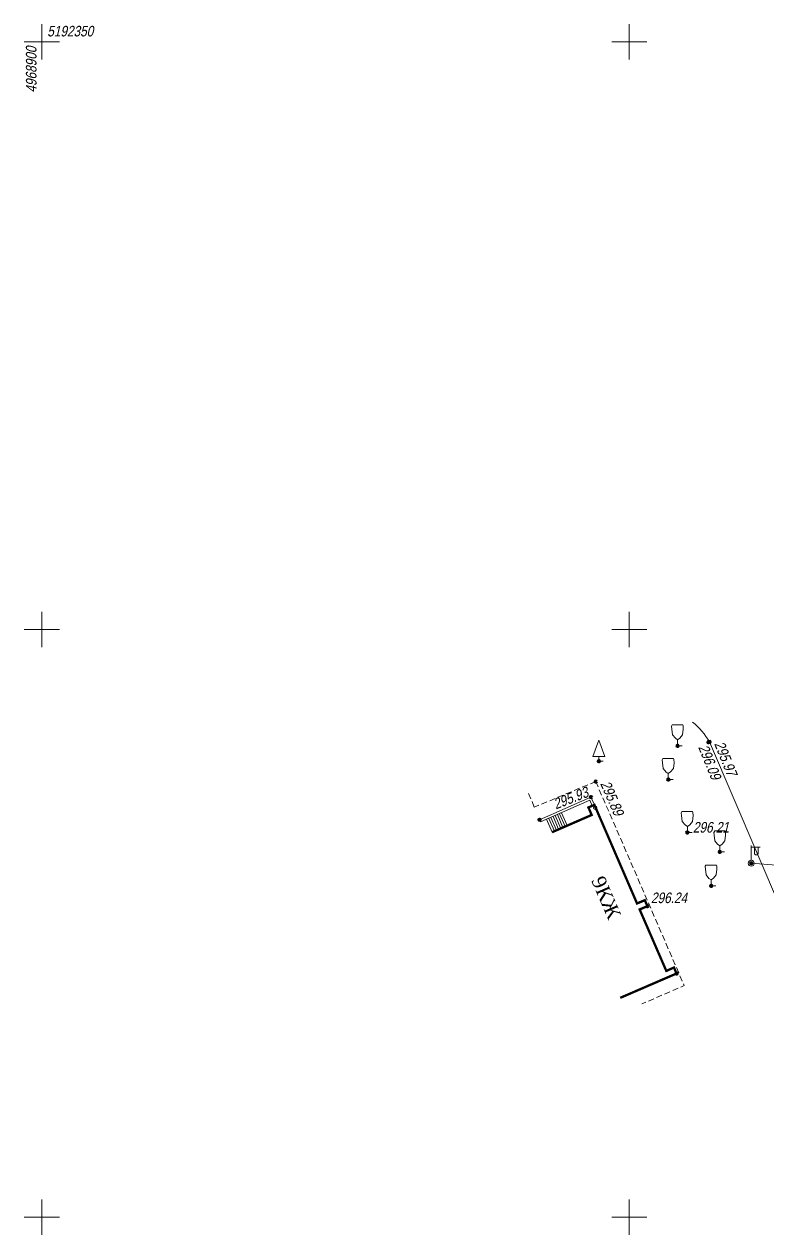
# Model space of a CAD drawing. Header units: millimetres. Extents: x 5192348 to 5192633, y 4968698 to 4968930.
# Drawn here: x 5192348.5 to 5192411.8, y 4968798.5 to 4968901.5 of the extents above; entities that cross this region are included whole.
import ezdxf

# ---------------------------------------------------------------- set-up
doc = ezdxf.new("R2010")
doc.units = ezdxf.units.MM
doc.linetypes.add('DASHED', pattern=[0.75, 0.5, -0.25])
for name, color, linetype, lineweight in [('51472300', 7, 'Continuous', 18), ('71133200', 7, 'Continuous', 18), ('71133800', 7, 'Continuous', 18), ('GEO_POINTS', 7, 'Continuous', 18), ('Grid', 7, 'Continuous', 18), ('Otm', 7, 'Continuous', 18), ('Sit', 7, 'Continuous', 18), ('Text', 7, 'Continuous', 18), ('Us_znak', 7, 'Continuous', 18), ('Рамка и сетка', 7, 'Continuous', 18)]:
    doc.layers.add(name, color=color, linetype=linetype, lineweight=lineweight)
doc.styles.add('eskd', font='ESKD1.shx', dxfattribs={"width": 1.2, "oblique": 15})
doc.styles.get("Standard").update_dxf_attribs({"font": 'arial.ttf'})
doc.styles.add('style1', font='times.ttf', dxfattribs={"height": 1})

# ---------------------------------------------------------------- blocks, each defined once
blk = doc.blocks.new('71133200')
for p, q in [((-0.924145, 3.560442), (-1.024145, 3.360442)), ((-1.024145, 3.360442), (-0.977382, 2.864397)), ((-0.977382, 2.864397), (-0.861899, 1.88241)), ((-0.024145, 3.560442), (-0.924145, 3.560442)), ((-0.024145, 3.560442), (0.875855, 3.560442)), ((0.861899, 1.88241), (0.975974, 2.864397)), ((0.875855, 3.560442), (0.958164, 3.395824)), ((0.975974, 2.864397), (0.958164, 3.395824)), ((-0.861899, 1.88241), (-0.374616, 1.28565)), ((-0.374616, 1.28565), (0, 1.039723)), ((0, 1.039723), (0.401375, 1.321765)), ((0, 0), (0, 1.039723)), ((0.8, 0), (0, 0)), ((0.401375, 1.321765), (0.861899, 1.88241))]:
    blk.add_line(p, q)
at = {"style": 'eskd', "oblique": 14.99997778}
blk.add_attdef('Z', (1.873004, -0.239356), '', height=2, dxfattribs=at)
blk = doc.blocks.new('71133800')
blk.add_lwpolyline([(0.71, 0), (0, 0), (0, 0.8), (-1.03, 0.8), (0, 3.61), (1.01, 0.8), (-0.03, 0.8)])
at = {"style": 'eskd', "oblique": 15}
blk.add_attdef('Z', (1.57, -0.8), '', height=2, dxfattribs=at)
blk = doc.blocks.new('51472300')
for p, q in [((0, 0.5), (0, 3)), ((0, 2.75), (1.5, 2.75)), ((0.54, 1.74), (0.54, 2.75)), ((1.2, 1.74), (1.2, 2.75))]:
    blk.add_line(p, q)
at = {"color": 7}
for radius in [0.5, 0.05]:
    blk.add_circle((0, 0), radius, dxfattribs=at)
blk.add_arc((0.87, 1.75), 0.331, 182.1567, 357.8433)
at = {"oblique": 15}
blk.add_attdef('Z', (1.02, -1.37), '', height=2, dxfattribs=at)
blk = doc.blocks.new('GRID')
at = {"layer": 'Grid', "color": 104}
blk.add_line((-1.5, 0), (1.5, 0), dxfattribs=at)
for points in [[(0, 0), (0, 1.5)], [(0, 0), (0, -1.5)]]:
    blk.add_lwpolyline(points, dxfattribs=at)
blk = doc.blocks.new('NAPR')
at = {"layer": 'Us_znak', "color": 0, "linetype": 'Continuous', "lineweight": -2}
for p in [(-0.19, 2.04), (0.19, 2.04)]:
    blk.add_line(p, (0, 2.5), dxfattribs=at)
blk.add_lwpolyline([(0, 0), (0, 2.5)], dxfattribs=at)

msp = doc.modelspace()

# ---------------------------------------------------------------- linework, layer by layer
at = {"layer": 'GEO_POINTS', "color": 1, "elevation": 312.66}
msp.add_lwpolyline([(5192397.09, 4968834.84), (5192397.09, 4968834.84)], dxfattribs=at)
at = {"layer": 'GEO_POINTS', "lineweight": 60}
for centre in [(5192404.11, 4968840.1, 296.06), (5192406.74, 4968840.41, 296.09), (5192406.83, 4968840.43, 295.97), (5192397.41, 4968838.79, 294.9), (5192397.15, 4968837.06, 295.89), (5192403.32, 4968837.23, 296.1), (5192396.74, 4968835.74, 295.93), (5192392.36, 4968833.81, 295.78), (5192404.94, 4968832.73, 296.21), (5192407.7, 4968831.08, 295.75), (5192410.38, 4968830.11, 296.36), (5192406.97, 4968828.18, 295.69), (5192401.54, 4968826.46, 296.24), (5192404.02, 4968820.73, 295.59)]:
    msp.add_circle(centre, 0.06, dxfattribs=at)
at = {"layer": 'GEO_POINTS', "color": 1}
msp.add_circle((5192397.09, 4968834.84, 312.66), 0.15, dxfattribs=at)
at = {"layer": 'Sit', "elevation": 295.28, "flags": 128}
msp.add_lwpolyline([(5192405.39, 4968842.12, -0.089902), (5192406.83, 4968840.43), (5192412.94, 4968826.13)], format="xyb", dxfattribs=at)
at = {"layer": 'Sit', "linetype": 'DASHED', "flags": 128}
for points, elevation in [([(5192397.15, 4968837.06), (5192391.91, 4968834.89)], 295.89), ([(5192397.15, 4968837.06), (5192404.68, 4968819.7), (5192401.07, 4968818.14)], 295.89), ([(5192391.91, 4968834.89), (5192391.37, 4968836.2)], 295.78)]:
    msp.add_lwpolyline(points, dxfattribs=dict(at, elevation=elevation))
at = {"layer": 'Sit', "flags": 128}
for points, elevation in [([(5192396.74, 4968835.74), (5192392.36, 4968833.81)], 295.93), ([(5192396.63, 4968835.47), (5192392.44, 4968833.63)], 295.93), ([(5192396.63, 4968835.47), (5192396.84, 4968835)], 295.93), ([(5192396.74, 4968835.74), (5192397.03, 4968835.08)], 295.93), ([(5192394.06, 4968834.33), (5192394.53, 4968833.23)], 295.78), ([(5192394.24, 4968834.41), (5192394.72, 4968833.31)], 295.78), ([(5192392.36, 4968833.81), (5192392.44, 4968833.63)], 295.78), ([(5192392.96, 4968833.85), (5192393.43, 4968832.76)], 295.78), ([(5192393.14, 4968833.93), (5192393.62, 4968832.84)], 295.78), ([(5192393.33, 4968834.01), (5192393.8, 4968832.92)], 295.78), ([(5192393.51, 4968834.09), (5192393.98, 4968833)], 295.78), ([(5192393.69, 4968834.17), (5192394.17, 4968833.08)], 295.78), ([(5192393.88, 4968834.25), (5192394.35, 4968833.16)], 295.78)]:
    msp.add_lwpolyline(points, dxfattribs=dict(at, elevation=elevation))
at = {"layer": 'Sit', "const_width": 0.2, "elevation": 295.78, "flags": 128}
msp.add_lwpolyline([(5192393.42, 4968832.75), (5192396.8, 4968834.22), (5192396.52, 4968834.86), (5192397.03, 4968835.08), (5192400.66, 4968826.69), (5192401.32, 4968826.97), (5192401.54, 4968826.46), (5192400.88, 4968826.18), (5192403.15, 4968820.95), (5192403.8, 4968821.24), (5192404.02, 4968820.73), (5192399.23, 4968818.66)], dxfattribs=at)

# ---------------------------------------------------------------- block references
at = {"layer": '51472300', "color": 7, "xscale": 0.5, "yscale": 0.5, "zscale": 0.5}
msp.add_blockref('51472300', (5192410.38, 4968830.11, 296.36), dxfattribs=at)
at = {"layer": '71133200', "color": 7, "xscale": 0.5, "yscale": 0.5, "zscale": 0.5}
for p in [(5192404.11, 4968840.1, 296.06), (5192403.32, 4968837.23, 296.1), (5192404.94, 4968832.73, 296.21), (5192407.7, 4968831.08, 295.75), (5192406.97, 4968828.18, 295.69)]:
    msp.add_blockref('71133200', p, dxfattribs=at)
at = {"layer": '71133800', "color": 7, "xscale": 0.5, "yscale": 0.5, "zscale": 0.5}
msp.add_blockref('71133800', (5192397.41, 4968838.79, 294.9), dxfattribs=at)
at = {"layer": 'Grid', "color": 7, "linetype": 'Continuous'}
for p in [(5192350, 4968900), (5192350, 4968900), (5192400, 4968900), (5192350, 4968850), (5192350, 4968850), (5192400, 4968850), (5192350, 4968800), (5192350, 4968800), (5192400, 4968800)]:
    msp.add_blockref('GRID', p, dxfattribs=at)
at = {"layer": 'Sit', "color": 7, "linetype": 'Continuous', "rotation": 265.7738551728125}
msp.add_blockref('NAPR', (5192410.38, 4968830.11, 296.36), dxfattribs=at)

# ---------------------------------------------------------------- texts
at = {"layer": 'Otm', "oblique": 13, "width": 0.8}
for s, rotation, p in [('296.09', 292.0699, (5192405.85, 4968839.99, 296.09)), ('295.97', 292.0699, (5192407.21, 4968840.28, 295.97)), ('295.93', 21.2621, (5192393.74, 4968834.68, 295.93)), ('295.89', 293.444, (5192397.51, 4968836.89, 295.89))]:
    msp.add_text(s, height=0.9, rotation=rotation, dxfattribs=at).set_placement(p)
for s, p in [('296.21', (5192405.41, 4968832.72, 296.21)), ('296.24', (5192401.84, 4968826.72, 296.24))]:
    msp.add_text(s, height=0.9, dxfattribs=at).set_placement(p)
at = {"layer": 'Text', "color": 7, "style": 'style1'}
msp.add_text('9КЖ', height=1.2, rotation=293.4217, dxfattribs=at).set_placement((5192396.74, 4968828.67, -285.65))
at = {"layer": 'Рамка и сетка', "oblique": 13, "width": 0.8}
msp.add_text('5192350', height=0.9, dxfattribs=at).set_placement((5192350.46, 4968900.46))
msp.add_text('4968900', height=0.9, rotation=90.0974, dxfattribs=at).set_placement((5192349.55, 4968895.68))

doc.saveas('drawing.dxf')
